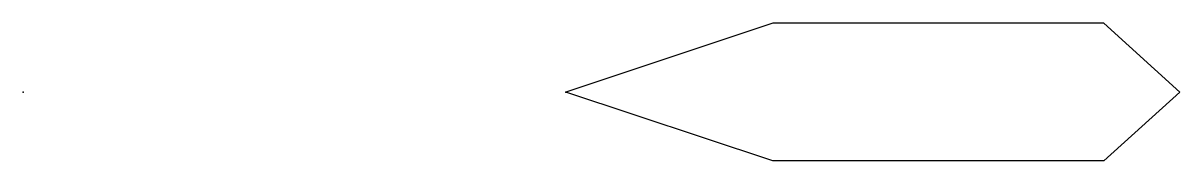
# Model space of a CAD drawing. Header units: millimetres. Extents: x 0 to 1677, y -100 to 100.
import ezdxf

# ---------------------------------------------------------------- set-up
doc = ezdxf.new("R2010")
doc.units = ezdxf.units.MM
doc.header["$MEASUREMENT"] = 0

msp = doc.modelspace()

# ---------------------------------------------------------------- linework, layer by layer
for p, q in [((1086.8, 100), (786.8, 0)), ((1566.8, 100), (1086.8, 100)), ((1676.8, 0), (1566.8, 100)), ((1086.8, -100), (786.8, 0)), ((1676.8, 0), (1566.8, -100)), ((1566.8, -100), (1086.8, -100))]:
    msp.add_line(p, q)
for p in [(0, 0), (786.8, 0)]:
    msp.add_point(p)

doc.saveas('drawing.dxf')
